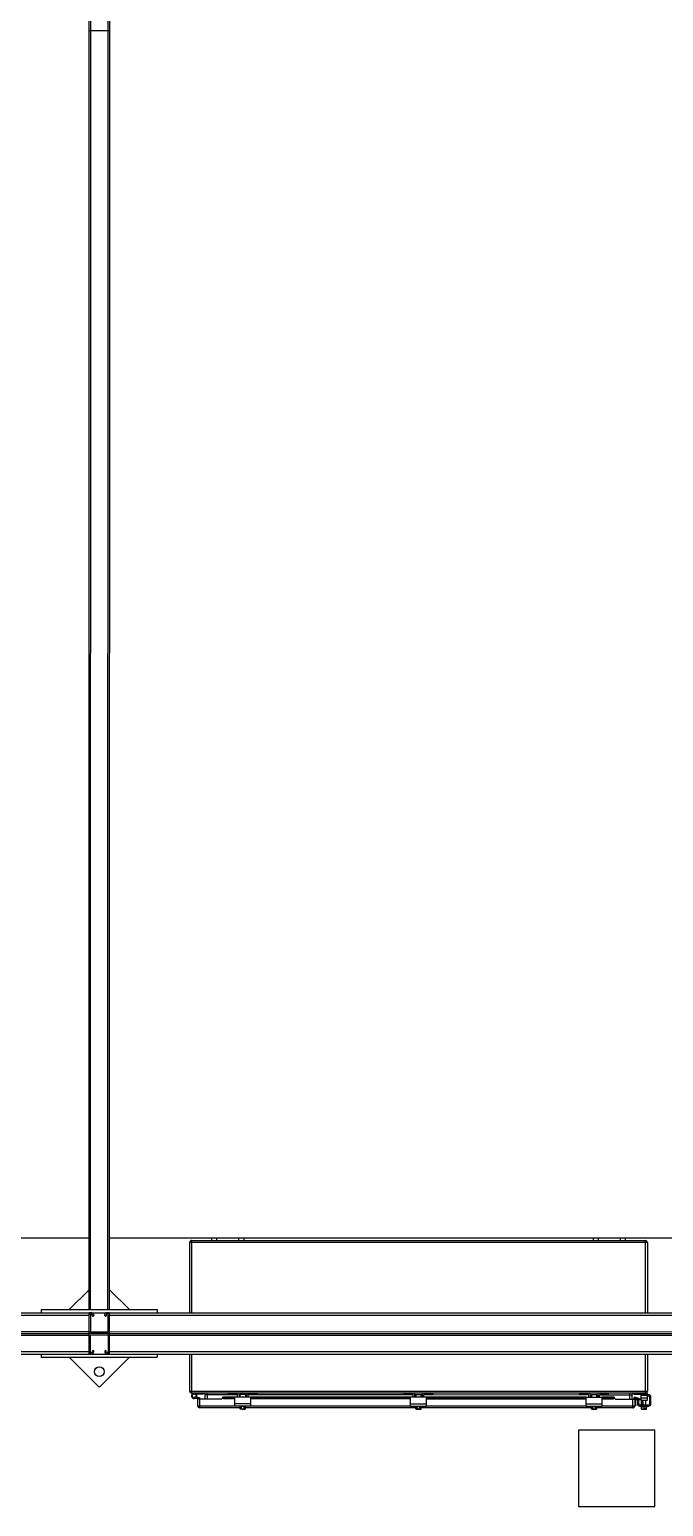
# Model space of a CAD drawing. Header units: inches. Extents: x -978 to -2, y 48 to 749.
# Drawn here: x -183.7 to -133.8, y 516.3 to 632.5 of the extents above; entities that cross this region are included whole.
import ezdxf

# ---------------------------------------------------------------- set-up
doc = ezdxf.new("R2010")
doc.units = ezdxf.units.IN
doc.header["$MEASUREMENT"] = 0

msp = doc.modelspace()

# ---------------------------------------------------------------- linework, layer by layer
at = {"color": 7, "linetype": 'Continuous', "lineweight": 25}
for p, q in [((-178.99, 531.76), (-178.96, 733.01)), ((-177.37, 531.76), (-177.34, 733.01)), ((-178.98, 632.39), (-177.35, 632.39)), ((-178.99, 537.39), (-229.56, 537.4)), ((-129.37, 537.38), (-177.37, 537.39)), ((-135.07, 537.04), (-171.07, 537.05)), ((-171.07, 531.51), (-171.07, 537.05)), ((-170.92, 537.2), (-135.22, 537.19)), ((-170.92, 537.2), (-170.92, 531.51)), ((-169.32, 537.2), (-169.32, 537.39)), ((-168.95, 537.39), (-168.95, 537.2)), ((-167.2, 537.2), (-167.2, 537.39)), ((-166.82, 537.39), (-166.82, 537.2)), ((-139.32, 537.19), (-139.32, 537.38)), ((-138.95, 537.38), (-138.95, 537.19)), ((-137.2, 537.19), (-137.2, 537.38)), ((-136.82, 537.38), (-136.82, 537.19)), ((-135.22, 531.51), (-135.22, 537.19)), ((-135.07, 537.04), (-135.07, 531.51)), ((-178.99, 533.32), (-180.55, 531.76)), ((-175.81, 531.76), (-177.37, 533.32)), ((-240.62, 531.52), (-28.49, 531.49)), ((-238.99, 531.32), (-178.99, 531.32)), ((-182.74, 531.77), (-182.74, 531.52)), ((-182.74, 531.77), (-173.62, 531.76)), ((-178.99, 528.26), (-178.99, 531.51)), ((-178.88, 531.32), (-178.88, 530.03)), ((-178.76, 531.4), (-178.8, 531.4)), ((-178.73, 531.29), (-178.73, 531.38)), ((-178.62, 531.38), (-178.62, 531.29)), ((-177.74, 531.29), (-177.74, 531.38)), ((-177.63, 531.38), (-177.63, 531.29)), ((-177.57, 531.4), (-177.61, 531.4)), ((-177.48, 530.03), (-177.48, 531.32)), ((-177.37, 528.26), (-177.37, 531.51)), ((-177.37, 531.32), (-129.37, 531.31)), ((-173.62, 531.76), (-173.62, 531.51)), ((-238.99, 530.03), (-178.99, 530.03)), ((-238.99, 529.9), (-178.99, 529.89)), ((-178.86, 530), (-177.51, 530)), ((-177.51, 529.89), (-178.86, 529.89)), ((-178.86, 529.78), (-177.51, 529.78)), ((-177.37, 530.03), (-129.37, 530.02)), ((-177.37, 529.89), (-129.37, 529.88)), ((-238.99, 529.76), (-178.99, 529.75)), ((-178.88, 528.46), (-178.88, 529.75)), ((-177.48, 529.75), (-177.48, 528.46)), ((-177.37, 529.75), (-129.37, 529.75)), ((-238.99, 528.47), (-178.99, 528.46)), ((-238.99, 528.27), (-28.49, 528.24)), ((-182.74, 528.27), (-182.74, 528.02)), ((-182.74, 528.02), (-173.62, 528.01)), ((-180.55, 528.01), (-178.27, 525.74)), ((-178.76, 528.37), (-178.8, 528.37)), ((-178.73, 528.49), (-178.73, 528.4)), ((-178.62, 528.4), (-178.62, 528.49)), ((-178.09, 525.74), (-175.81, 528.01)), ((-177.74, 528.49), (-177.74, 528.4)), ((-177.63, 528.4), (-177.63, 528.49)), ((-177.57, 528.37), (-177.61, 528.37)), ((-177.37, 528.46), (-129.37, 528.46)), ((-173.62, 528.26), (-173.62, 528.01)), ((-171.07, 525.35), (-171.07, 528.26)), ((-170.92, 528.26), (-170.93, 525.2)), ((-135.22, 525.19), (-135.22, 528.26)), ((-135.07, 528.26), (-135.07, 525.34)), ((-171.07, 525.35), (-135.07, 525.34)), ((-135.07, 525.19), (-170.93, 525.2)), ((-170.44, 525.2), (-170.44, 525.12)), ((-170, 525.2), (-170, 525.12)), ((-169.7, 525.2), (-169.7, 524.73)), ((-168.01, 525.12), (-168.01, 525.2)), ((-165.76, 525.12), (-165.76, 525.2)), ((-154.2, 525.12), (-154.2, 525.2)), ((-151.95, 525.12), (-151.95, 525.2)), ((-140.39, 525.11), (-140.39, 525.19)), ((-138.14, 525.11), (-138.14, 525.19)), ((-136.45, 524.72), (-136.45, 525.19)), ((-136.15, 525.11), (-136.15, 525.19)), ((-135.07, 524.64), (-135.07, 525.19)), ((-170.37, 524.76), (-170.71, 524.76)), ((-170, 525.12), (-170.54, 525.12)), ((-170.54, 524.84), (-170.3, 524.84)), ((-170.44, 524.19), (-170.44, 524.73)), ((-170.44, 524.73), (-168.54, 524.73)), ((-170.44, 524.19), (-167.51, 524.19)), ((-170.37, 524.73), (-170.37, 524.76)), ((-170.3, 524.84), (-170.3, 524.04)), ((-167.1, 524.04), (-170.3, 524.04)), ((-167.3, 525.05), (-169.85, 525.05)), ((-169.85, 524.73), (-169.85, 525.05)), ((-168.46, 524.87), (-168.54, 524.73)), ((-168.39, 524.73), (-168.5, 524.79)), ((-168.47, 524.85), (-168.38, 524.8)), ((-167.51, 524.87), (-168.46, 524.87)), ((-168.38, 524.8), (-168.39, 524.73)), ((-167.51, 524.73), (-168.39, 524.73)), ((-167.51, 524.8), (-168.38, 524.8)), ((-167.38, 525.12), (-168.01, 525.12)), ((-167.51, 524.89), (-166.26, 524.89)), ((-167.51, 524.17), (-167.51, 524.89)), ((-166.26, 524.36), (-167.51, 524.36)), ((-166.26, 524.17), (-167.51, 524.17)), ((-167.3, 524.89), (-167.3, 525.04)), ((-167.17, 525.04), (-167.17, 524.89)), ((-167.14, 524.17), (-167.14, 524.13)), ((-166.64, 524.13), (-167.14, 524.13)), ((-167.1, 523.96), (-167.1, 524.13)), ((-166.68, 525.07), (-167.09, 525.07)), ((-167.09, 524.89), (-167.09, 525.07)), ((-166.99, 523.96), (-166.99, 524.13)), ((-166.78, 523.96), (-166.78, 524.13)), ((-166.73, 524.01), (-166.77, 524.01)), ((-166.77, 523.95), (-166.77, 524.01)), ((-166.75, 523.97), (-166.77, 523.97)), ((-166.73, 523.94), (-166.73, 524.01)), ((-166.68, 525.07), (-166.68, 524.89)), ((-166.67, 523.96), (-166.67, 524.13)), ((-153.29, 524.04), (-166.67, 524.04)), ((-166.64, 524.13), (-166.64, 524.17)), ((-166.6, 524.89), (-166.6, 525.04)), ((-166.47, 524.89), (-166.47, 525.04)), ((-165.76, 525.12), (-166.39, 525.12)), ((-166.26, 524.17), (-166.26, 524.89)), ((-153.7, 524.86), (-166.26, 524.87)), ((-153.7, 524.79), (-166.26, 524.8)), ((-153.7, 524.72), (-166.26, 524.73)), ((-154.2, 525.12), (-153.57, 525.12)), ((-153.7, 524.17), (-153.7, 524.89)), ((-153.7, 524.89), (-152.45, 524.89)), ((-153.7, 524.36), (-152.45, 524.36)), ((-153.7, 524.17), (-152.45, 524.17)), ((-153.49, 524.89), (-153.49, 525.04)), ((-153.36, 524.89), (-153.36, 525.04)), ((-153.32, 524.17), (-153.32, 524.13)), ((-153.32, 524.13), (-152.82, 524.13)), ((-153.29, 523.96), (-153.29, 524.13)), ((-153.28, 525.07), (-153.28, 524.89)), ((-153.28, 525.07), (-152.87, 525.07)), ((-153.23, 524.01), (-153.19, 524.01)), ((-153.23, 523.94), (-153.23, 524.01)), ((-153.21, 523.97), (-153.19, 523.97)), ((-153.19, 523.95), (-153.19, 524.01)), ((-153.18, 523.96), (-153.18, 524.13)), ((-152.97, 523.96), (-152.97, 524.13)), ((-152.87, 524.89), (-152.87, 525.07)), ((-152.86, 523.96), (-152.86, 524.13)), ((-139.48, 524.03), (-152.86, 524.04)), ((-152.82, 524.13), (-152.82, 524.17)), ((-152.79, 525.04), (-152.79, 524.89)), ((-152.66, 524.89), (-152.66, 525.04)), ((-152.58, 525.12), (-151.95, 525.12)), ((-152.45, 524.17), (-152.45, 524.89)), ((-139.89, 524.86), (-152.45, 524.86)), ((-139.89, 524.79), (-152.45, 524.79)), ((-139.89, 524.72), (-152.45, 524.72)), ((-140.39, 525.11), (-139.76, 525.11)), ((-139.89, 524.17), (-139.89, 524.88)), ((-139.89, 524.88), (-138.64, 524.88)), ((-139.89, 524.36), (-138.64, 524.36)), ((-139.89, 524.17), (-138.64, 524.17)), ((-139.68, 524.88), (-139.68, 525.03)), ((-139.55, 524.88), (-139.55, 525.03)), ((-139.51, 524.17), (-139.51, 524.13)), ((-139.51, 524.13), (-139.01, 524.13)), ((-139.48, 523.96), (-139.48, 524.13)), ((-139.47, 525.07), (-139.06, 525.07)), ((-139.47, 525.07), (-139.47, 524.88)), ((-139.42, 524.01), (-139.38, 524.01)), ((-139.42, 523.94), (-139.42, 524.01)), ((-139.4, 523.97), (-139.38, 523.97)), ((-139.38, 523.95), (-139.38, 524.01)), ((-139.37, 523.96), (-139.37, 524.13)), ((-139.16, 523.96), (-139.16, 524.13)), ((-139.06, 524.88), (-139.06, 525.07)), ((-139.05, 523.96), (-139.05, 524.13)), ((-136.22, 524.03), (-139.05, 524.03)), ((-139.01, 524.13), (-139.01, 524.17)), ((-138.98, 525.03), (-138.98, 524.88)), ((-136.3, 525.04), (-138.85, 525.04)), ((-138.85, 524.88), (-138.85, 525.03)), ((-138.77, 525.11), (-138.14, 525.11)), ((-138.64, 524.17), (-138.64, 524.88)), ((-137.69, 524.86), (-138.64, 524.86)), ((-137.77, 524.79), (-138.64, 524.79)), ((-137.76, 524.72), (-138.64, 524.72)), ((-138.64, 524.18), (-136, 524.18)), ((-137.77, 524.79), (-137.68, 524.84)), ((-137.76, 524.72), (-137.77, 524.79)), ((-137.65, 524.79), (-137.76, 524.72)), ((-137.61, 524.72), (-137.69, 524.86)), ((-137.61, 524.72), (-136.07, 524.72)), ((-136.3, 525.04), (-136.3, 524.72)), ((-136.22, 524.03), (-136.22, 524.72)), ((-136.15, 525.11), (-135.07, 525.11)), ((-136.15, 524.72), (-136.15, 524.76)), ((-136.07, 524.76), (-136.07, 524.18)), ((-136.07, 524.43), (-136, 524.43)), ((-135.98, 524.84), (-136.04, 524.78)), ((-135.86, 524.73), (-136.04, 524.78)), ((-136.02, 524.86), (-135.83, 524.8)), ((-136, 524.64), (-136, 524.18)), ((-135.99, 524.73), (-135.86, 524.73)), ((-135.86, 524.65), (-135.99, 524.65)), ((-135.76, 524.8), (-135.86, 524.8)), ((-135.86, 524.8), (-135.86, 524.36)), ((-135.76, 524.8), (-135.76, 524.36)), ((-135.76, 524.73), (-135.57, 524.73)), ((-135.57, 524.65), (-135.76, 524.65)), ((-135.67, 524.27), (-134.98, 524.27)), ((-135.67, 524.17), (-134.98, 524.17)), ((-135.57, 524.64), (-135.57, 525.11)), ((-135.57, 525.03), (-135.07, 525.03)), ((-135.07, 524.8), (-135.57, 524.8)), ((-135.57, 524.64), (-135.07, 524.64)), ((-135.57, 524.17), (-135.57, 524.13)), ((-135.57, 524.13), (-135.07, 524.13)), ((-135.53, 524.27), (-135.53, 524.64)), ((-135.53, 523.93), (-135.53, 524.13)), ((-135.51, 523.95), (-135.51, 524.13)), ((-135.45, 524.64), (-135.45, 524.27)), ((-135.44, 524.64), (-135.44, 524.27)), ((-135.32, 523.95), (-135.32, 524.13)), ((-135.22, 524.01), (-135.16, 524.01)), ((-135.22, 523.94), (-135.22, 524.01)), ((-135.19, 523.97), (-135.22, 523.97)), ((-135.2, 524.27), (-135.2, 524.64)), ((-135.16, 523.95), (-135.16, 524.01)), ((-135.14, 523.95), (-135.14, 524.13)), ((-135.07, 525.07), (-134.98, 525.07)), ((-135.07, 524.97), (-134.98, 524.97)), ((-135.07, 524.13), (-135.07, 524.17)), ((-134.89, 524.36), (-134.89, 524.88)), ((-134.79, 524.88), (-134.89, 524.88)), ((-134.79, 524.36), (-134.79, 524.88)), ((-167.1, 523.96), (-167.07, 523.94)), ((-166.78, 523.94), (-167.07, 523.94)), ((-166.78, 523.94), (-166.7, 523.94)), ((-166.73, 523.94), (-166.73, 523.94)), ((-166.7, 523.94), (-166.67, 523.96)), ((-153.29, 523.96), (-153.26, 523.94)), ((-153.26, 523.94), (-152.89, 523.94)), ((-153.23, 523.94), (-153.23, 523.94)), ((-152.89, 523.94), (-152.86, 523.96)), ((-139.48, 523.96), (-139.45, 523.94)), ((-139.45, 523.94), (-139.08, 523.94)), ((-139.42, 523.94), (-139.42, 523.94)), ((-139.08, 523.94), (-139.05, 523.96)), ((-135.53, 523.93), (-135.45, 523.93)), ((-135.51, 523.94), (-135.14, 523.94)), ((-135.45, 523.93), (-135.45, 523.94)), ((-135.22, 523.94), (-135.22, 523.94)), ((-134.5, 522.28), (-140.5, 522.28)), ((-140.5, 522.28), (-140.5, 516.28)), ((-134.5, 516.28), (-134.5, 522.28)), ((-140.5, 516.28), (-134.5, 516.28))]:
    msp.add_line(p, q, dxfattribs=at)
at = {"color": 8, "linetype": 'Continuous', "lineweight": 25}
for p, q in [((-178.86, 531.76), (-178.83, 733.01)), ((-177.51, 531.76), (-177.48, 733.01)), ((-168.46, 524.77), (-168.52, 524.77)), ((-167.51, 524.86), (-168.46, 524.86)), ((-167.09, 525.05), (-167.17, 525.05)), ((-166.6, 525.05), (-166.68, 525.05)), ((-153.49, 525.05), (-166.47, 525.05)), ((-153.7, 524.86), (-166.26, 524.86)), ((-166.26, 524.19), (-153.7, 524.19)), ((-153.28, 525.05), (-153.36, 525.05)), ((-152.79, 525.05), (-152.87, 525.05)), ((-139.68, 525.04), (-152.66, 525.05)), ((-139.89, 524.86), (-152.45, 524.86)), ((-152.45, 524.19), (-139.89, 524.18)), ((-139.47, 525.04), (-139.55, 525.04)), ((-138.98, 525.04), (-139.06, 525.04)), ((-137.69, 524.86), (-138.64, 524.86)), ((-137.63, 524.76), (-137.69, 524.76))]:
    msp.add_line(p, q, dxfattribs=at)
at = {"color": 7, "linetype": 'Continuous', "lineweight": 25}
for centre, radius in [((-178.18, 526.88), 0.375), ((-170.71, 524.98), 0.143), ((-170.71, 524.98), 0.143)]:
    msp.add_circle(centre, radius, dxfattribs=at)
for centre, radius, start, end in [((-170.92, 537.05), 0.149, 89.9916, 179.9916), ((-135.22, 537.04), 0.149, 359.9916, 89.9916), ((-178.93, 531.45), 0.0625, 89.9916, 179.9916), ((-178.8, 531.32), 0.199, 89.9916, 179.9916), ((-178.8, 531.32), 0.0887, 89.9916, 179.9916), ((-178.76, 531.38), 0.136, 359.9916, 89.9916), ((-178.76, 531.38), 0.0262, 359.9916, 89.9916), ((-178.67, 531.29), 0.055, 179.9916, 359.9916), ((-177.61, 531.38), 0.136, 89.9916, 179.9916), ((-177.69, 531.29), 0.055, 179.9916, 359.9916), ((-177.61, 531.38), 0.0263, 89.9916, 179.9916), ((-177.57, 531.32), 0.199, 359.9916, 89.9916), ((-177.57, 531.32), 0.0887, 359.9916, 89.9916), ((-177.47, 531.41), 0.1, 359.9916, 89.9916), ((-177.43, 531.45), 0.0625, 359.9916, 89.9916), ((-178.86, 530.03), 0.136, 179.9916, 269.9916), ((-178.86, 529.75), 0.136, 89.9916, 179.9916), ((-178.86, 530.03), 0.0262, 179.9916, 269.9916), ((-178.86, 529.75), 0.0262, 89.9916, 179.9916), ((-177.51, 530.03), 0.0262, 269.9916, 359.9916), ((-177.51, 530.03), 0.136, 269.9916, 359.9916), ((-177.51, 529.75), 0.136, 359.9916, 89.9916), ((-177.51, 529.75), 0.0262, 359.9916, 89.9916), ((-178.8, 528.46), 0.199, 179.9916, 269.9916), ((-178.93, 528.33), 0.0625, 179.9916, 269.9916), ((-178.8, 528.46), 0.0888, 179.9916, 269.9916), ((-178.76, 528.4), 0.0262, 269.9916, 359.9916), ((-178.76, 528.4), 0.136, 269.9916, 359.9916), ((-178.67, 528.49), 0.055, 359.9916, 179.9916), ((-177.69, 528.49), 0.055, 359.9916, 179.9916), ((-177.61, 528.4), 0.136, 179.9916, 269.9916), ((-177.61, 528.4), 0.0263, 179.9916, 269.9916), ((-177.57, 528.46), 0.0888, 269.9916, 359.9916), ((-177.57, 528.46), 0.199, 269.9916, 359.9916), ((-177.47, 528.36), 0.1, 269.9916, 359.9916), ((-177.43, 528.33), 0.0625, 269.9916, 359.9916), ((-178.18, 525.82), 0.125, 224.9916, 314.9916), ((-170.93, 525.35), 0.149, 179.9916, 269.9916), ((-170.71, 524.98), 0.218, 318.9452, 269.9916), ((-170, 525.05), 0.149, 359.9916, 89.9916), ((-167.33, 525.04), 0.16, 359.9916, 89.9916), ((-166.44, 525.04), 0.16, 89.9916, 179.9916), ((-153.52, 525.04), 0.16, 359.9916, 89.9916), ((-152.63, 525.04), 0.16, 89.9916, 179.9916), ((-139.71, 525.03), 0.16, 359.9916, 89.9916), ((-138.82, 525.03), 0.16, 89.9916, 179.9916), ((-136.15, 525.04), 0.149, 89.9916, 179.9916), ((-135.22, 525.34), 0.149, 269.9916, 359.9916), ((-170.3, 524.19), 0.149, 179.9916, 269.9916), ((-167.38, 525.04), 0.08, 359.9916, 89.9916), ((-166.39, 525.04), 0.08, 89.9916, 179.9916), ((-153.57, 525.04), 0.08, 359.9916, 89.9916), ((-152.58, 525.04), 0.08, 89.9916, 179.9916), ((-139.76, 525.03), 0.08, 359.9916, 89.9916), ((-138.77, 525.03), 0.08, 89.9916, 179.9916), ((-136.22, 524.18), 0.149, 269.9916, 359.9916), ((-136.05, 524.76), 0.0996, 72.2176, 179.9916), ((-136.05, 524.76), 0.0249, 72.2176, 179.9916), ((-135.99, 524.65), 0.08, 89.9916, 179.9916), ((-135.99, 524.64), 0.01, 89.9916, 179.9916), ((-135.67, 524.36), 0.188, 179.9916, 269.9916), ((-135.67, 524.36), 0.0875, 179.9916, 269.9916), ((-134.98, 524.88), 0.188, 359.9916, 89.9916), ((-134.98, 524.88), 0.0875, 359.9916, 89.9916), ((-134.98, 524.36), 0.0875, 269.9916, 359.9916), ((-134.98, 524.36), 0.188, 269.9916, 359.9916)]:
    msp.add_arc(centre, radius, start, end, dxfattribs=at)
for points in [[(-166.75, 523.97), (-166.75, 523.96), (-166.75, 523.95), (-166.74, 523.94)], [(-153.21, 523.97), (-153.21, 523.96), (-153.22, 523.95), (-153.22, 523.94)], [(-139.4, 523.97), (-139.4, 523.96), (-139.4, 523.95), (-139.41, 523.94)], [(-135.19, 523.97), (-135.19, 523.96), (-135.18, 523.95), (-135.18, 523.94)], [(-166.99, 523.96), (-167.01, 523.95), (-167.03, 523.94), (-167.05, 523.94)], [(-166.77, 523.95), (-166.77, 523.96), (-166.77, 523.96), (-166.78, 523.96)], [(-166.77, 523.95), (-166.77, 523.95), (-166.78, 523.95), (-166.78, 523.94)], [(-166.72, 523.94), (-166.73, 523.94), (-166.73, 523.94), (-166.73, 523.94)], [(-166.67, 523.96), (-166.69, 523.95), (-166.71, 523.94), (-166.72, 523.94)], [(-153.29, 523.96), (-153.27, 523.95), (-153.26, 523.94), (-153.24, 523.94)], [(-153.24, 523.94), (-153.23, 523.94), (-153.23, 523.94), (-153.23, 523.94)], [(-153.19, 523.95), (-153.19, 523.95), (-153.19, 523.96), (-153.18, 523.96)], [(-153.19, 523.95), (-153.19, 523.95), (-153.18, 523.94), (-153.18, 523.94)], [(-152.97, 523.96), (-152.95, 523.95), (-152.93, 523.94), (-152.91, 523.94)], [(-139.48, 523.96), (-139.46, 523.94), (-139.44, 523.94), (-139.43, 523.94)], [(-139.43, 523.94), (-139.42, 523.94), (-139.42, 523.94), (-139.42, 523.94)], [(-139.38, 523.95), (-139.38, 523.95), (-139.38, 523.95), (-139.37, 523.96)], [(-139.38, 523.95), (-139.38, 523.95), (-139.37, 523.94), (-139.37, 523.94)], [(-139.16, 523.96), (-139.14, 523.94), (-139.12, 523.94), (-139.1, 523.94)], [(-135.51, 523.95), (-135.48, 523.94), (-135.45, 523.94), (-135.42, 523.94)], [(-135.32, 523.95), (-135.29, 523.94), (-135.26, 523.94), (-135.23, 523.94)], [(-135.23, 523.94), (-135.23, 523.94), (-135.22, 523.94), (-135.22, 523.94)], [(-135.16, 523.95), (-135.16, 523.95), (-135.16, 523.94), (-135.17, 523.94)], [(-135.16, 523.95), (-135.15, 523.95), (-135.14, 523.95), (-135.14, 523.95)]]:
    msp.add_open_spline(points, degree=3, dxfattribs=at)
for points, knots in [([(-167.05, 523.94), (-167.05, 523.94), (-167.06, 523.94), (-167.07, 523.94), (-167.07, 523.95), (-167.08, 523.95), (-167.09, 523.95), (-167.1, 523.96)], [0, 0, 0, 0, 0.25, 0.25, 0.5, 0.5, 1, 1, 1, 1]), ([(-166.99, 523.96), (-166.98, 523.95), (-166.96, 523.95), (-166.92, 523.94), (-166.9, 523.94), (-166.89, 523.94)], [0, 0, 0, 0, 0.5, 0.5, 1, 1, 1, 1]), ([(-166.89, 523.94), (-166.87, 523.94), (-166.85, 523.94), (-166.81, 523.95), (-166.8, 523.95), (-166.78, 523.96)], [0, 0, 0, 0, 0.5, 0.5, 1, 1, 1, 1]), ([(-153.07, 523.94), (-153.09, 523.94), (-153.11, 523.94), (-153.15, 523.95), (-153.17, 523.95), (-153.18, 523.96)], [0, 0, 0, 0, 0.5, 0.5, 1, 1, 1, 1]), ([(-152.97, 523.96), (-152.98, 523.95), (-153, 523.95), (-153.04, 523.94), (-153.06, 523.94), (-153.07, 523.94)], [0, 0, 0, 0, 0.5, 0.5, 1, 1, 1, 1]), ([(-152.91, 523.94), (-152.91, 523.94), (-152.9, 523.94), (-152.89, 523.94), (-152.89, 523.94), (-152.88, 523.95), (-152.87, 523.95), (-152.86, 523.96)], [0, 0, 0, 0, 0.25, 0.25, 0.5, 0.5, 1, 1, 1, 1]), ([(-139.26, 523.94), (-139.28, 523.94), (-139.3, 523.94), (-139.34, 523.95), (-139.35, 523.95), (-139.37, 523.96)], [0, 0, 0, 0, 0.5, 0.5, 1, 1, 1, 1]), ([(-139.16, 523.96), (-139.17, 523.95), (-139.19, 523.95), (-139.23, 523.94), (-139.25, 523.94), (-139.26, 523.94)], [0, 0, 0, 0, 0.5, 0.5, 1, 1, 1, 1]), ([(-139.1, 523.94), (-139.1, 523.94), (-139.09, 523.94), (-139.08, 523.94), (-139.08, 523.94), (-139.06, 523.95), (-139.06, 523.95), (-139.05, 523.96)], [0, 0, 0, 0, 0.25, 0.25, 0.5, 0.5, 1, 1, 1, 1]), ([(-135.51, 523.94), (-135.51, 523.94), (-135.51, 523.94), (-135.51, 523.95), (-135.51, 523.95), (-135.51, 523.95)], [0, 0, 0, 0, 0.5, 0.5, 1, 1, 1, 1]), ([(-135.42, 523.94), (-135.41, 523.94), (-135.4, 523.94), (-135.39, 523.94), (-135.38, 523.94), (-135.36, 523.95), (-135.34, 523.95), (-135.32, 523.95)], [0, 0, 0, 0, 0.25, 0.25, 0.5, 0.5, 1, 1, 1, 1]), ([(-135.14, 523.94), (-135.14, 523.94), (-135.14, 523.94), (-135.14, 523.95), (-135.14, 523.95), (-135.14, 523.95)], [0, 0, 0, 0, 0.5, 0.5, 1, 1, 1, 1])]:
    msp.add_open_spline(points, degree=3, knots=knots, dxfattribs=at)

doc.saveas('drawing.dxf')
